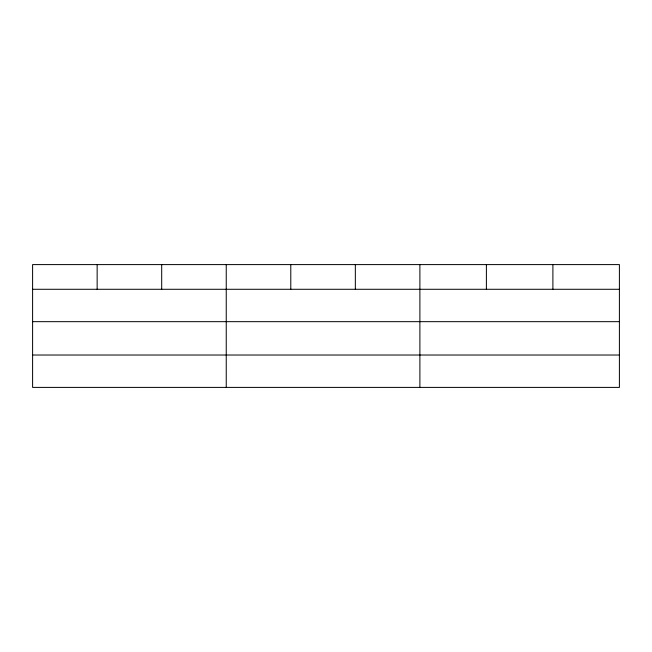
<?xml version="1.0" encoding="UTF-8"?>
<svg xmlns="http://www.w3.org/2000/svg" width="652" height="652" viewBox="0 0 652 652"><rect width="100%" height="100%" fill="white"/><g stroke="black" fill="none" stroke-linecap="round" stroke-linejoin="round"><path stroke-width="0.98" d="M619.4 321.664L619.4 264.598L32.6 264.598L32.6 387.402L619.4 387.402L619.4 321.664L32.6 321.664M32.6 289.284L619.4 289.284M32.6 355.022L619.4 355.022M552.896 264.598L552.896 289.284M486.392 264.598L486.392 289.284M419.888 264.598L419.888 387.402M355.34 264.598L355.34 289.284M290.792 264.598L290.792 289.284M226.244 264.598L226.244 387.402M161.696 264.598L161.696 289.284M97.148 264.598L97.148 289.284"/></g></svg>
